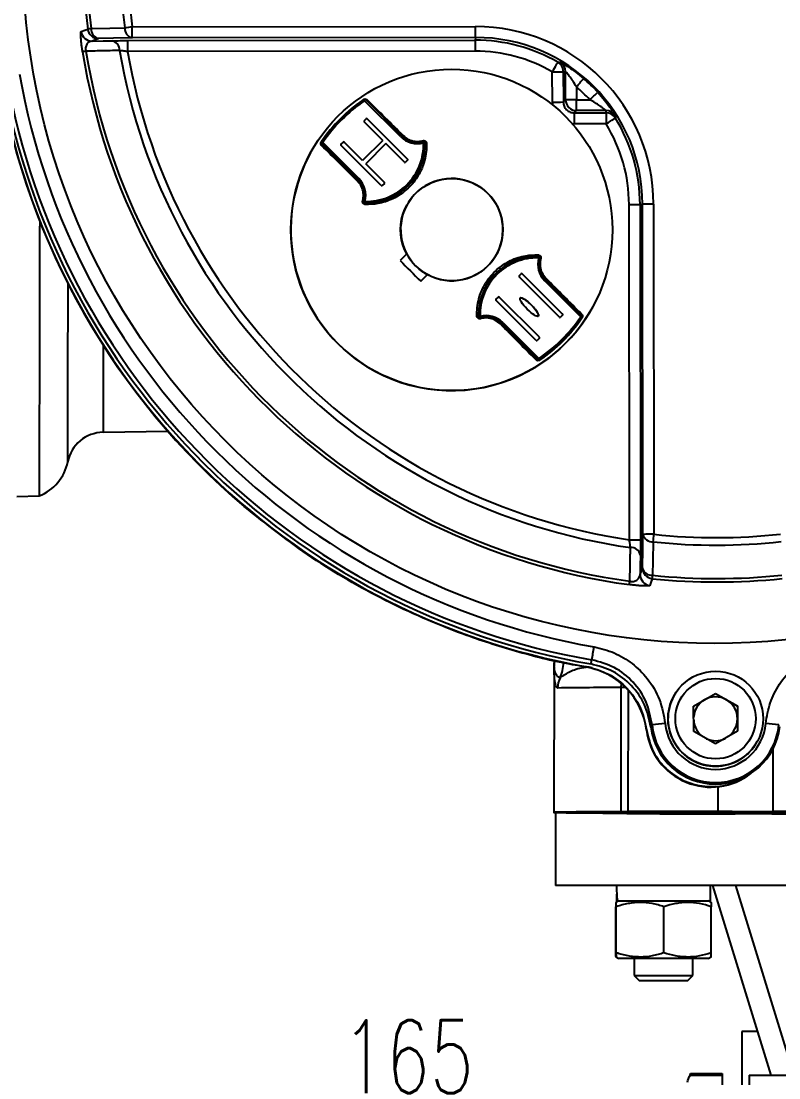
# Model space of a CAD drawing. Header units: millimetres. Extents: x 2384 to 4064, y 886 to 2074.
# Drawn here: x 2813.5 to 2917.2, y 1654 to 1798.7 of the extents above; entities that cross this region are included whole.
import ezdxf

# ---------------------------------------------------------------- set-up
doc = ezdxf.new("R2010")
doc.units = ezdxf.units.MM
doc.layers.add('标注', color=3, linetype='Continuous', lineweight=13)
doc.styles.add('SLDTEXTSTYLE1', font='txt.shx', dxfattribs={"width": 0.7, "bigfont": 'gbcbig.shx'})
doc.dimstyles.new('SLDDIMSTYLE12$0', dxfattribs={"dimtxt": 12, "dimasz": 10, "dimexe": 0, "dimexo": 0.0625, "dimgap": 0.875, "dimtad": 1, "dimdec": 1, "dimlfac": 1.8, "dimrnd": 1e-09, "dimzin": 12, "dimdsep": 46, "dimtxsty": 'SLDTEXTSTYLE1', "dimcen": 0.09, "dimdle": 8.16, "dimclrd": 3, "dimclre": 3, "dimadec": 0, "dimazin": 3, "dimtfac": 1, "dimtdec": 1, "dimtofl": 0, "dimtmove": 0, "dimatfit": 3, "dimfxl": 0, "dimfrac": 2, "dimtolj": 1, "dimlwd": 5, "dimlwe": 5, "dimarcsym": 0})

# ---------------------------------------------------------------- blocks, each defined once
blk = doc.blocks.new('*D53')
at = {"layer": 'Defpoints', "color": 0, "transparency": 16777216}
for p in [(2707.74, 1785.17), (2948.88, 1689.67), (2948.88, 1637.54)]:
    blk.add_point(p, dxfattribs=at)
at = {"layer": '标注', "color": 3, "lineweight": 5, "transparency": 16777216}
blk.add_line((2707.74, 1785.1), (2707.74, 1637.54), dxfattribs=at)
at = {"layer": '标注', "color": 3, "linetype": 'Continuous', "lineweight": 5, "transparency": 16777216}
for p, q in [((2948.88, 1689.61), (2948.88, 1637.54)), ((2717.74, 1637.54), (2938.88, 1637.54))]:
    blk.add_line(p, q, dxfattribs=at)
at = {"layer": '标注', "color": 3, "transparency": 16777216}
for points in [[(2717.74, 1639.21), (2717.74, 1635.88), (2707.74, 1637.54)], [(2938.88, 1639.21), (2938.88, 1635.88), (2948.88, 1637.54)]]:
    blk.add_solid(points, dxfattribs=at)
at = {"layer": '标注', "color": 0, "transparency": 16777216, "insert": (2828.31, 1643.42), "char_height": 10, "attachment_point": 5, "style": 'SLDTEXTSTYLE1'}
blk.add_mtext('\\A1;245', dxfattribs=at)
blk = doc.blocks.new('*D60')
at = {"layer": 'Defpoints', "color": 0, "transparency": 16777216}
for p in [(2948.88, 1689.67), (2783.96, 1678.81), (2783.96, 1651.03)]:
    blk.add_point(p, dxfattribs=at)
at = {"layer": '标注', "color": 3, "lineweight": 5, "transparency": 16777216}
blk.add_line((2948.88, 1689.61), (2948.88, 1651.03), dxfattribs=at)
at = {"layer": '标注', "color": 3, "linetype": 'Continuous', "lineweight": 5, "transparency": 16777216}
for p, q in [((2783.96, 1678.75), (2783.96, 1651.03)), ((2938.88, 1651.03), (2793.96, 1651.03))]:
    blk.add_line(p, q, dxfattribs=at)
at = {"layer": '标注', "color": 3, "transparency": 16777216}
for points in [[(2793.96, 1652.7), (2793.96, 1649.36), (2783.96, 1651.03)], [(2938.88, 1652.7), (2938.88, 1649.36), (2948.88, 1651.03)]]:
    blk.add_solid(points, dxfattribs=at)
at = {"layer": '标注', "color": 0, "transparency": 16777216, "insert": (2866.42, 1656.91), "char_height": 10, "attachment_point": 5, "style": 'SLDTEXTSTYLE1'}
blk.add_mtext('\\A1;165', dxfattribs=at)

msp = doc.modelspace()

# ---------------------------------------------------------------- linework, layer by layer
at = {"color": 7, "linetype": 'Continuous', "lineweight": 25}
for p, q in [((2828.688, 1797.899), (2875.662, 1797.959)), ((2828.051, 1796.022), (2875.631, 1796.082)), ((2875.661, 1796.454), (2828.687, 1796.394)), ((2875.661, 1796.454), (2875.631, 1796.082)), ((2875.63, 1794.578), (2828.051, 1794.517)), ((2886.19, 1787.613), (2886.185, 1791.752)), ((2887.687, 1791.759), (2887.692, 1787.62)), ((2887.989, 1787.929), (2887.984, 1791.782)), ((2889.488, 1789.693), (2889.49, 1787.935)), ((2860.359, 1787.941), (2860.357, 1787.944)), ((2865.436, 1782.865), (2860.504, 1787.798)), ((2860.645, 1787.939), (2865.577, 1783.006)), ((2887.692, 1787.62), (2887.989, 1787.929)), ((2889.49, 1787.935), (2891.304, 1787.937)), ((2860.724, 1785.315), (2860.441, 1785.032)), ((2860.724, 1785.314), (2860.441, 1785.031)), ((2860.724, 1785.314), (2860.724, 1785.315)), ((2866.381, 1779.8), (2860.865, 1785.315)), ((2860.865, 1785.314), (2860.865, 1785.315)), ((2866.38, 1779.799), (2860.865, 1785.314)), ((2889.49, 1786.432), (2889.193, 1786.123)), ((2889.193, 1786.123), (2893.532, 1786.128)), ((2893.535, 1786.437), (2889.49, 1786.432)), ((2860.441, 1785.031), (2860.441, 1785.032)), ((2862.987, 1782.345), (2860.441, 1784.891)), ((2893.531, 1784.625), (2889.192, 1784.619)), ((2854.6, 1782.166), (2854.579, 1782.127)), ((2854.61, 1782.182), (2854.6, 1782.166)), ((2854.635, 1781.928), (2854.614, 1781.892)), ((2859.567, 1776.996), (2854.635, 1781.928)), ((2854.776, 1782.07), (2859.709, 1777.138)), ((2857.542, 1782.133), (2857.259, 1781.85)), ((2857.542, 1782.132), (2857.259, 1781.849)), ((2857.259, 1781.849), (2857.259, 1781.85)), ((2862.775, 1776.193), (2857.259, 1781.709)), ((2857.542, 1782.132), (2857.542, 1782.133)), ((2860.229, 1779.587), (2857.683, 1782.133)), ((2857.683, 1782.132), (2857.683, 1782.133)), ((2860.229, 1779.587), (2857.683, 1782.132)), ((2862.987, 1782.345), (2860.229, 1779.587)), ((2862.986, 1782.344), (2860.229, 1779.587)), ((2863.411, 1781.921), (2860.653, 1779.163)), ((2862.986, 1782.344), (2862.987, 1782.345)), ((2865.957, 1779.375), (2863.411, 1781.921)), ((2853.1, 1780.658), (2853.099, 1780.656)), ((2860.229, 1779.587), (2860.229, 1779.587)), ((2866.381, 1779.658), (2866.098, 1779.375)), ((2866.38, 1779.799), (2866.381, 1779.8)), ((2863.199, 1776.618), (2860.653, 1779.163)), ((2860.653, 1779.162), (2860.653, 1779.163)), ((2863.198, 1776.617), (2860.653, 1779.162)), ((2859.56, 1776.983), (2859.567, 1776.996)), ((2863.198, 1776.617), (2863.199, 1776.618)), ((2867.777, 1777.973), (2867.779, 1777.977)), ((2863.199, 1776.476), (2862.916, 1776.193)), ((2860.331, 1774.062), (2860.336, 1774.071)), ((2860.523, 1773.818), (2860.518, 1773.809)), ((2866.283, 1773.503), (2866.281, 1773.5)), ((2896.742, 1727.678), (2896.683, 1773.579)), ((2898.185, 1773.585), (2898.531, 1773.643)), ((2898.185, 1773.585), (2898.244, 1727.685)), ((2898.589, 1728.427), (2898.531, 1773.643)), ((2900.034, 1773.649), (2900.091, 1728.434)), ((2866.267, 1766.812), (2865.35, 1765.896)), ((2866.266, 1766.813), (2866.268, 1766.816)), ((2878.566, 1766.784), (2878.567, 1766.787)), ((2881.937, 1764.102), (2881.654, 1763.819)), ((2881.937, 1764.101), (2881.654, 1763.818)), ((2881.654, 1763.818), (2881.654, 1763.819)), ((2887.17, 1758.162), (2881.654, 1763.678)), ((2881.937, 1764.101), (2881.937, 1764.102)), ((2882.078, 1764.101), (2882.079, 1764.102)), ((2887.594, 1758.585), (2882.078, 1764.101)), ((2887.594, 1758.586), (2882.079, 1764.102)), ((2877.074, 1762.317), (2877.072, 1762.314)), ((2890.077, 1758.225), (2885.144, 1763.157)), ((2885.286, 1763.298), (2890.218, 1758.366)), ((2878.755, 1760.92), (2878.472, 1760.637)), ((2878.755, 1760.919), (2878.472, 1760.636)), ((2878.755, 1760.919), (2878.755, 1760.92)), ((2878.896, 1760.919), (2878.897, 1760.92)), ((2884.412, 1755.404), (2878.896, 1760.919)), ((2884.412, 1755.404), (2878.897, 1760.92)), ((2878.472, 1760.636), (2878.472, 1760.637)), ((2883.988, 1754.98), (2878.472, 1760.496)), ((2891.707, 1759.551), (2891.707, 1759.553)), ((2876.092, 1758.235), (2876.097, 1758.244)), ((2876.351, 1758.057), (2876.345, 1758.047)), ((2887.594, 1758.445), (2887.311, 1758.162)), ((2887.594, 1758.585), (2887.594, 1758.586)), ((2890.221, 1758.074), (2890.242, 1758.112)), ((2890.231, 1758.09), (2890.252, 1758.128)), ((2890.242, 1758.112), (2890.252, 1758.128)), ((2879.268, 1757.275), (2879.275, 1757.288)), ((2884.208, 1752.355), (2879.275, 1757.288)), ((2879.417, 1757.43), (2884.35, 1752.497)), ((2884.412, 1755.263), (2884.129, 1754.98)), ((2884.412, 1755.404), (2884.412, 1755.404)), ((2884.188, 1752.318), (2884.208, 1752.355)), ((2884.461, 1752.331), (2884.44, 1752.292)), ((2824.706, 1742.395), (2833.575, 1742.533)), ((2812.888, 1733.6), (2815.961, 1733.702)), ((2815.961, 1733.702), (2815.961, 1733.702)), ((2886.417, 1710.303), (2886.38, 1690.366)), ((2886.419, 1711.169), (2886.417, 1710.366)), ((2890.887, 1710.227), (2890.887, 1710.305)), ((2895.592, 1690.451), (2895.624, 1707.451)), ((2895.624, 1707.451), (2895.663, 1707.966)), ((2896.558, 1707.095), (2896.526, 1690.481)), ((2902.821, 1706.307), (2902.809, 1706.285)), ((2905.521, 1704.915), (2908.515, 1706.656)), ((2905.521, 1704.906), (2907.011, 1705.773)), ((2907.011, 1705.773), (2908.509, 1706.644)), ((2908.509, 1706.644), (2908.515, 1706.656)), ((2908.509, 1706.644), (2910.011, 1705.782)), ((2908.515, 1706.656), (2911.521, 1704.934)), ((2910.011, 1705.782), (2911.514, 1704.921)), ((2905.532, 1701.451), (2905.521, 1704.915)), ((2911.514, 1704.921), (2911.521, 1704.934)), ((2911.514, 1704.921), (2911.519, 1703.189)), ((2911.521, 1704.934), (2911.532, 1701.469)), ((2911.519, 1703.189), (2911.525, 1701.465)), ((2899.071, 1701.696), (2899.071, 1701.617)), ((2908.537, 1699.728), (2905.532, 1701.451)), ((2911.532, 1701.469), (2908.537, 1699.728)), ((2914.216, 1700.049), (2914.228, 1700.071)), ((2916.403, 1690.478), (2916.42, 1699.105)), ((2908.867, 1690.488), (2908.873, 1693.872)), ((2886.605, 1690.364), (2886.605, 1680.364)), ((3011.605, 1690.364), (2886.605, 1690.364)), ((2894.36, 1690.328), (2894.36, 1690.374)), ((2896.38, 1690.239), (2896.38, 1690.214)), ((2896.658, 1690.221), (2896.658, 1690.235)), ((2901.381, 1690.425), (2901.381, 1690.251)), ((2905.029, 1690.43), (2905.029, 1690.232)), ((2905.029, 1690.232), (2912.733, 1690.232)), ((2912.863, 1690.401), (2905.137, 1690.43)), ((2912.733, 1690.232), (2912.733, 1690.402)), ((3011.605, 1680.364), (2886.605, 1680.364)), ((2907.841, 1678.245), (2907.841, 1680.345)), ((2908.105, 1680.364), (2916.105, 1654.364)), ((2911.243, 1680.364), (2919.243, 1654.364)), ((2895.276, 1678.245), (2894.893, 1678.024)), ((2894.961, 1678.245), (2895.076, 1678.245)), ((2895.076, 1678.245), (2907.841, 1678.245)), ((2907.909, 1678.024), (2907.526, 1678.245)), ((2894.872, 1671.142), (2894.872, 1677.448)), ((2894.931, 1671.142), (2894.931, 1677.448)), ((2901.46, 1671.142), (2901.46, 1677.448)), ((2907.93, 1671.142), (2907.93, 1677.448)), ((2894.893, 1670.566), (2895.276, 1670.345)), ((2907.526, 1670.345), (2895.276, 1670.345)), ((2897.401, 1670.345), (2897.401, 1668.021)), ((2905.401, 1668.021), (2905.401, 1670.345)), ((2907.526, 1670.345), (2907.909, 1670.566)), ((2897.401, 1668.021), (2898.078, 1667.345)), ((2897.401, 1668.021), (2905.401, 1668.021)), ((2898.078, 1667.345), (2904.725, 1667.345)), ((2904.725, 1667.345), (2905.401, 1668.021)), ((2914.258, 1660.364), (2912.105, 1660.364)), ((2912.105, 1660.364), (2912.105, 1470.364)), ((2905.071, 1654.633), (2904.893, 1654.146)), ((2905.026, 1654.403), (2905.071, 1654.633)), ((2905.071, 1654.633), (2909.405, 1654.633)), ((2905.071, 1654.377), (2909.405, 1654.377)), ((2909.405, 1654.633), (2909.405, 1654.377)), ((2909.405, 1654.377), (2909.405, 1652.434)), ((2913.105, 1654.364), (2913.105, 1647.364)), ((2913.105, 1654.364), (2985.105, 1654.364))]:
    msp.add_line(p, q, dxfattribs=at)
at = {"color": 7, "linetype": 'Continuous', "lineweight": 25, "flags": 128}
for points in [[(2821.711, 1797.251), (2822.213, 1797.452), (2822.607, 1797.609)], [(2823.071, 1797.671), (2825.642, 1797.721), (2827.664, 1797.76)], [(2824.095, 1796.299), (2823.593, 1796.101), (2823.199, 1795.945)], [(2823.199, 1795.945), (2824.743, 1795.977), (2825.957, 1796.002)], [(2828.687, 1796.394), (2826.115, 1796.341), (2824.095, 1796.299)], [(2886.185, 1791.752), (2886.33, 1792.003), (2886.47, 1792.244), (2886.599, 1792.467), (2886.712, 1792.664), (2886.806, 1792.826), (2886.877, 1792.948), (2886.921, 1793.025), (2886.939, 1793.055)], [(2860.441, 1785.031), (2860.428, 1785.016), (2860.424, 1785.008)], [(2857.259, 1781.849), (2857.246, 1781.834), (2857.242, 1781.827)], [(2859.56, 1776.983), (2859.572, 1776.966), (2859.579, 1776.946), (2859.581, 1776.923), (2859.579, 1776.898), (2859.572, 1776.87), (2859.56, 1776.842), (2859.543, 1776.814), (2859.523, 1776.786)], [(2860.609, 1773.581), (2860.61, 1773.623), (2860.608, 1773.665), (2860.601, 1773.704), (2860.59, 1773.739), (2860.575, 1773.768), (2860.558, 1773.79), (2860.539, 1773.804), (2860.518, 1773.809)], [(2816.031, 1771.31), (2816.029, 1769.984), (2816.021, 1765.695), (2816.013, 1761.605), (2816.006, 1757.732), (2815.999, 1754.096), (2815.993, 1750.714), (2815.987, 1747.601), (2815.982, 1744.773), (2815.977, 1742.243), (2815.973, 1740.024), (2815.969, 1738.125), (2815.966, 1736.556), (2815.964, 1735.324), (2815.962, 1734.435), (2815.961, 1733.894), (2815.961, 1733.702)], [(2866.268, 1766.816), (2866.153, 1766.701), (2866.038, 1766.586), (2865.923, 1766.471), (2865.809, 1766.357), (2865.694, 1766.242), (2865.581, 1766.128), (2865.467, 1766.015), (2865.354, 1765.901)], [(2865.354, 1765.901), (2865.707, 1765.548), (2866.06, 1765.195), (2866.414, 1764.841), (2866.768, 1764.487), (2867.122, 1764.133), (2867.476, 1763.779), (2867.829, 1763.426), (2868.182, 1763.073)], [(2868.182, 1763.073), (2868.295, 1763.186), (2868.409, 1763.3), (2868.523, 1763.414), (2868.637, 1763.528), (2868.751, 1763.643), (2868.866, 1763.757), (2868.981, 1763.872), (2869.096, 1763.987)], [(2881.654, 1763.818), (2881.641, 1763.803), (2881.637, 1763.795)], [(2819.875, 1738.348), (2819.875, 1738.427), (2819.876, 1738.844), (2819.878, 1739.616), (2819.88, 1740.739), (2819.883, 1742.207), (2819.886, 1744.014), (2819.89, 1746.149), (2819.894, 1748.602), (2819.9, 1751.359), (2819.905, 1754.406), (2819.912, 1757.729), (2819.918, 1761.308), (2819.921, 1762.698)], [(2878.472, 1760.636), (2878.459, 1760.621), (2878.455, 1760.613)], [(2876.092, 1758.235), (2876.087, 1758.256), (2876.073, 1758.275), (2876.051, 1758.292), (2876.022, 1758.306), (2875.987, 1758.317), (2875.948, 1758.324), (2875.906, 1758.327), (2875.864, 1758.325)], [(2879.072, 1757.238), (2879.099, 1757.258), (2879.128, 1757.274), (2879.156, 1757.286), (2879.183, 1757.293), (2879.209, 1757.296), (2879.232, 1757.294), (2879.252, 1757.286), (2879.268, 1757.275)], [(2824.728, 1754.316), (2824.725, 1752.763), (2824.721, 1750.275), (2824.717, 1748.109), (2824.713, 1746.277), (2824.71, 1744.79), (2824.708, 1743.655), (2824.707, 1742.879), (2824.706, 1742.467), (2824.706, 1742.395)], [(2898.512, 1723.84), (2898.555, 1726.409), (2898.589, 1728.427)], [(2899.981, 1727.406), (2899.941, 1724.837), (2899.909, 1722.818)], [(2898.231, 1725.597), (2898.206, 1724.097), (2898.186, 1722.918)], [(2898.186, 1722.918), (2898.369, 1723.434), (2898.512, 1723.84)], [(2899.86, 1722.352), (2899.676, 1721.835), (2899.531, 1721.43)], [(2896.215, 1707.454), (2896.093, 1707.453), (2895.624, 1707.451)], [(2895.592, 1690.451), (2893.2, 1690.443), (2891.15, 1690.432), (2889.454, 1690.421), (2888.121, 1690.409), (2887.161, 1690.396), (2886.58, 1690.381), (2886.38, 1690.366), (2886.563, 1690.351), (2887.128, 1690.334), (2888.071, 1690.317), (2889.387, 1690.3), (2891.068, 1690.282), (2893.103, 1690.265), (2895.48, 1690.247)], [(2894.385, 1690.374), (2892.762, 1690.376), (2891.301, 1690.376), (2890.076, 1690.374), (2889.152, 1690.372), (2888.577, 1690.368), (2888.38, 1690.363), (2888.571, 1690.357), (2889.141, 1690.351), (2890.06, 1690.344), (2891.28, 1690.338), (2892.739, 1690.333), (2894.36, 1690.328)], [(2895.48, 1690.247), (2895.947, 1690.243), (2896.327, 1690.24), (2896.618, 1690.236), (2896.816, 1690.233), (2896.92, 1690.229), (2896.928, 1690.226), (2896.84, 1690.223), (2896.658, 1690.221)], [(2896.796, 1690.473), (2896.975, 1690.47), (2897.059, 1690.466), (2897.047, 1690.463), (2896.94, 1690.46), (2896.739, 1690.458), (2896.445, 1690.455), (2896.061, 1690.453), (2895.592, 1690.451)], [(2896.658, 1690.221), (2896.386, 1690.215), (2896.528, 1690.208), (2897.078, 1690.201), (2898.014, 1690.194), (2899.297, 1690.186), (2900.874, 1690.179), (2902.679, 1690.173), (2904.638, 1690.167), (2906.669, 1690.163), (2908.687, 1690.16)], [(2908.867, 1690.488), (2906.849, 1690.493), (2904.817, 1690.496), (2902.857, 1690.498), (2901.049, 1690.499), (2899.467, 1690.497), (2898.179, 1690.495), (2897.236, 1690.491), (2896.679, 1690.486), (2896.53, 1690.48), (2896.796, 1690.473)], [(2911.38, 1690.186), (2911.197, 1690.19), (2910.657, 1690.195), (2909.799, 1690.2), (2908.688, 1690.205), (2907.406, 1690.209), (2906.048, 1690.211), (2904.714, 1690.213), (2903.504, 1690.213), (2902.507, 1690.212), (2901.798, 1690.21), (2901.428, 1690.207), (2901.426, 1690.202), (2901.791, 1690.197), (2902.496, 1690.192), (2903.49, 1690.188), (2904.698, 1690.183), (2906.031, 1690.18), (2907.389, 1690.178), (2908.673, 1690.177), (2909.787, 1690.177), (2910.648, 1690.179), (2911.193, 1690.182), (2911.38, 1690.186)], [(2911.526, 1690.453), (2911.343, 1690.457), (2910.803, 1690.462), (2909.945, 1690.467), (2908.834, 1690.472), (2907.552, 1690.475), (2906.194, 1690.478), (2904.86, 1690.48), (2903.65, 1690.48), (2902.653, 1690.479), (2901.944, 1690.477), (2901.574, 1690.473), (2901.572, 1690.469), (2901.937, 1690.464), (2902.642, 1690.459), (2903.636, 1690.455), (2904.844, 1690.45), (2906.176, 1690.447), (2907.535, 1690.445), (2908.819, 1690.444), (2909.933, 1690.444), (2910.794, 1690.446), (2911.339, 1690.449), (2911.526, 1690.453)], [(2922.076, 1690.413), (2920.785, 1690.412), (2919.53, 1690.411), (2918.313, 1690.41), (2917.137, 1690.409), (2916.003, 1690.407), (2914.911, 1690.405), (2913.864, 1690.403), (2912.863, 1690.401)], [(2916.22, 1690.142), (2920.488, 1690.127), (2924.931, 1690.112), (2926.382, 1690.107)], [(2981.539, 1690.355), (2977.271, 1690.37), (2972.828, 1690.385), (2968.239, 1690.399), (2963.531, 1690.412), (2958.734, 1690.424), (2953.876, 1690.435), (2948.987, 1690.445), (2944.098, 1690.454), (2939.238, 1690.461), (2934.437, 1690.467), (2929.724, 1690.472), (2925.129, 1690.475), (2920.68, 1690.477), (2916.403, 1690.478)]]:
    msp.add_lwpolyline(points, dxfattribs=at)
at = {"color": 7, "linetype": 'Continuous', "lineweight": 25}
for centre, radius in [((2908.378, 1808.166), 94.663), ((2872.403, 1770.105), 22), ((2872.425, 1770.145), 7), ((2908.525, 1703.189), 6.5), ((2908.526, 1703.192), 5.5)]:
    msp.add_circle(centre, radius, dxfattribs=at)
for centre, radius, start, end in [((2908.638, 1808.642), 86.736, 352.83814, 187.30792), ((2908.64, 1808.645), 86.27, 352.83813, 187.30793), ((2908.647, 1808.659), 81.714, 352.48125, 187.66482), ((2908.648, 1808.66), 80.681, 352.48124, 187.66483), ((2823.199, 1797.446), 1.5, 187.44209, 269.97419), ((2827.051, 1766.349), 31.574, 97.24268, 98.09111), ((2824.095, 1797.8), 1.501, 187.31768, 269.97405), ((2824.379, 1797.58), 1.312, 176.01276, 257.48158), ((2828.97, 1797.673), 1.309, 176.18654, 257.51891), ((2881.72, 1403.405), 398.042, 97.65651, 97.80527), ((2599.543, 1797.24), 229.146, 359.78854, 0.16471), ((2646.517, 1797.3), 229.146, 359.78854, 0.16471), ((2875.693, 1773.618), 24.341, 0.07349, 90.07308), ((2825.682, 1794.737), 1.295, 357.15964, 77.71747), ((3057.195, 1795.176), 229.146, 179.78854, 180.16471), ((3104.775, 1795.237), 229.146, 179.78854, 180.16471), ((2875.659, 1773.557), 22.526, 59.952, 90.07302), ((2875.69, 1773.613), 22.841, 0.07349, 90.07308), ((2827.524, 1762.581), 32.402, 99.16332, 99.99024), ((2908.603, 1808.577), 87.837, 189.2274, 262.22982), ((2908.604, 1808.58), 87.371, 189.2274, 262.22982), ((2908.612, 1808.593), 82.815, 189.67715, 261.85282), ((2908.612, 1808.595), 81.782, 189.91182, 261.65393), ((2875.657, 1773.552), 21.026, 59.952, 90.07302), ((2886.186, 1791.757), 1.5, 0.06713, 59.90679), ((2886.483, 1791.78), 1.5, 0.06631, 59.24117), ((2908.099, 1807.703), 98.999, 189.66157, 229.67541), ((2908.376, 1808.162), 98.358, 189.97103, 260.17554), ((2908.379, 1808.167), 96.56, 189.97103, 260.17554), ((2886.376, 1921.734), 129.982, 269.91566, 270.57756), ((2908.1, 1807.797), 99, 189.79776, 259.98721), ((2908.358, 1808.129), 98.897, 189.98805, 260.15852), ((2485.331, 2136.754), 532.723, 319.34642, 319.50828), ((2875.676, 1773.586), 21.218, 42.55972, 49.38586), ((2875.678, 1773.591), 22.718, 42.55972, 49.38586), ((2659.876, 2040.512), 342.568, 312.49839, 312.75007), ((2872.405, 1770.108), 21.524, 124.03884, 145.96096), ((2872.426, 1770.147), 21.5, 124.03884, 145.96096), ((2872.426, 1770.148), 21.3, 124.03884, 145.96096), ((2860.503, 1787.797), 0.2, 45.00002, 124.03871), ((2847.544, 1779.104), 15.606, 33.85537, 34.58847), ((2895.169, 1753.204), 48.973, 134.82535, 135.05853), ((2860.737, 1788.062), 0.205, 267.13168, 306.91627), ((1357.11, 268.014), 2138.062, 45.120496, 45.305718), ((2886.382, 1917.595), 129.982, 269.91566, 270.57756), ((2889.299, 1657.953), 129.982, 89.91566, 90.57756), ((2889.49, 1787.933), 1.501, 180.16171, 269.98486), ((2651.268, 1787.274), 238.223, 359.79747, 0.15912), ((2860.795, 1785.244), 0.1, 44.99998, 134.99971), ((2860.794, 1785.243), 0.1, 44.99998, 134.99971), ((3127.414, 1785.281), 238.223, 179.79747, 180.15912), ((3131.753, 1785.286), 238.223, 179.79747, 180.15912), ((2776.249, 1974.645), 223.3, 301.68311, 302.06911), ((2893.534, 1784.628), 1.5, 31.82221, 90.08233), ((2893.537, 1784.936), 1.5, 32.48841, 90.08317), ((2875.659, 1773.557), 22.526, 0.07337, 31.77721), ((2860.512, 1784.961), 0.1, 135.00002, 225.00029), ((2875.657, 1773.552), 21.026, 0.07337, 31.77721), ((2900.101, 1748.271), 48.973, 134.82535, 135.05853), ((2867.699, 1785.128), 3.2, 225.00007, 285.53072), ((2867.699, 1785.127), 3, 225.00007, 285.53072), ((2865.623, 1783.18), 0.208, 266.71471, 313.23954), ((2855.308, 1783.257), 1.326, 236.12682, 237.13736), ((2854.776, 1782.07), 0.2, 151.33664, 225.00025), ((2846.9, 1770.5), 13.996, 55.75631, 56.57477), ((1338.589, 249.601), 2155.516, 45.120496, 45.305718), ((2854.477, 1781.771), 0.182, 320.49441, 41.26107), ((1350.868, 261.772), 2138.062, 45.120496, 45.305718), ((2890.259, 1746.517), 50.231, 134.943, 135.17192), ((2857.33, 1781.78), 0.1, 135.00002, 225.00029), ((2857.613, 1782.062), 0.1, 44.99998, 134.99971), ((2857.612, 1782.061), 0.1, 44.99998, 134.99971), ((2860.759, 1781.814), 8, 268.30908, 1.69072), ((2860.759, 1781.815), 7.8, 268.30908, 1.69072), ((2866.829, 1781.872), 1.706, 12.30823, 15.2426), ((2868.556, 1782.044), 0.2, 1.69091, 105.53076), ((2849.441, 1776.785), 19.825, 15.3864, 15.96293), ((2869.08, 1765.993), 16.061, 91.15683, 91.86904), ((2868.556, 1782.044), 0.2, 1.69076, 45.0001), ((2868.924, 1782.167), 0.223, 221.23789, 284.04753), ((2872.403, 1770.104), 22, 151.33662, 225.00026), ((2866.31, 1779.728), 0.1, 331.33666, 45.00022), ((2866.31, 1779.729), 0.1, 315.00002, 45.00029), ((2866.027, 1779.446), 0.1, 224.99998, 314.99971), ((2895.192, 1741.584), 50.231, 134.943, 135.17192), ((2857.446, 1774.874), 3, 344.46921, 45.00019), ((2857.446, 1774.875), 3.2, 344.46921, 45.00019), ((2863.128, 1776.546), 0.1, 331.33666, 45.00022), ((2863.128, 1776.547), 0.1, 315.00002, 45.00029), ((2872.425, 1770.145), 7, 241.60169, 208.39851), ((2862.845, 1776.264), 0.1, 224.99998, 314.99971), ((2860.417, 1774.666), 0.611, 252.95968, 261.95729), ((2860.529, 1774.018), 0.2, 164.46935, 268.30936), ((2856.633, 1760.187), 14.37, 74.2697, 75.06781), ((2829.419, 1774.887), 31.123, 358.03202, 358.40139), ((2896.889, 1898.592), 125.013, 269.90539, 270.59394), ((2899.827, 1648.637), 125.013, 89.90539, 90.59394), ((2872.424, 1770.142), 7, 208.40897, 241.60156), ((2884.094, 1758.48), 8, 88.30908, 181.69072), ((2884.485, 1766.649), 0.256, 169.61423, 222.27228), ((2884.094, 1758.48), 7.8, 88.30908, 181.69072), ((2887.407, 1765.42), 3.2, 164.46921, 225.00019), ((2853.94, 1767.224), 30.399, 358.2151, 358.59086), ((2880.548, 1752.501), 14.284, 73.86802, 74.66962), ((2884.324, 1766.276), 0.2, 45.0001, 88.30925), ((2884.324, 1766.276), 0.2, 344.46935, 88.30936), ((2887.407, 1765.419), 3, 164.46921, 225.00019), ((2884.377, 1765.434), 0.791, 73.29316, 80.21487), ((2881.725, 1763.748), 0.1, 135.00002, 225.00029), ((2882.008, 1764.031), 0.1, 44.99998, 134.99971), ((2882.007, 1764.03), 0.1, 44.99998, 134.99971), ((2919.809, 1728.563), 48.973, 134.82535, 135.05853), ((2885.465, 1763.338), 0.208, 136.72384, 183.27091), ((1360.241, 244.795), 2152.267, 44.695355, 44.879755), ((2878.826, 1760.849), 0.1, 44.99998, 134.99971), ((2878.825, 1760.848), 0.1, 44.99998, 134.99971), ((2872.403, 1770.104), 22, 224.99991, 331.33627), ((2878.543, 1760.566), 0.1, 135.00002, 225.00029), ((2876.728, 1741.98), 16.276, 91.51466, 92.21997), ((2876.297, 1758.25), 0.2, 181.69091, 285.53076), ((2877.154, 1755.167), 3.2, 45.00007, 105.53072), ((2856.844, 1752.792), 20.204, 15.10406, 15.67269), ((2876.978, 1758.14), 0.639, 188.33812, 196.96504), ((2877.154, 1755.166), 3, 45.00007, 105.53072), ((2872.427, 1770.148), 21.3, 304.03884, 325.96096), ((2872.405, 1770.108), 21.5, 304.03884, 325.96096), ((2872.405, 1770.108), 21.524, 304.03884, 325.96096), ((2872.427, 1770.147), 21.5, 304.03884, 325.96096), ((2887.241, 1758.233), 0.1, 224.99998, 314.99971), ((2887.523, 1758.516), 0.1, 315.00002, 45.00029), ((2887.523, 1758.515), 0.1, 331.33666, 45.00022), ((2924.742, 1723.631), 48.973, 134.82535, 135.05853), ((2882.265, 1746.57), 14.031, 55.34818, 56.16516), ((2890.357, 1758.441), 0.204, 142.91842, 182.97682), ((2890.077, 1758.224), 0.2, 331.33664, 45.00025), ((2890.609, 1758.609), 0.661, 234.10314, 236.21317), ((1353.999, 238.552), 2152.267, 44.695355, 44.879755), ((1341.745, 226.192), 2169.837, 44.695355, 44.879755), ((2914.9, 1721.876), 50.231, 134.943, 135.17192), ((2884.059, 1755.051), 0.1, 224.99998, 314.99971), ((2884.341, 1755.334), 0.1, 315.00002, 45.00029), ((2884.341, 1755.333), 0.1, 331.33666, 45.00022), ((2884.068, 1752.182), 0.182, 48.77076, 129.54207), ((2919.833, 1716.944), 50.231, 134.943, 135.17192), ((2884.349, 1752.497), 0.2, 225.00002, 304.03871), ((2871.288, 1743.614), 15.796, 33.49364, 34.2203), ((2885.076, 1752.696), 0.754, 212.39658, 214.25577), ((2824.784, 1737.396), 5, 90.89234, 169.02358), ((2813.751, 1739.536), 6.238, 290.74804, 349.02358), ((2896.948, 1852.691), 125.013, 269.90539, 270.59394), ((2899.885, 1603.421), 125.013, 89.90539, 90.59394), ((2899.873, 1728.718), 1.316, 192.75198, 274.70891), ((2068.283, 1817.094), 836.52, 353.845189, 353.916003), ((2908.648, 1808.659), 81.714, 263.91174, 276.23432), ((2908.649, 1808.661), 80.682, 263.91174, 276.23432), ((2896.96, 1725.315), 1.302, 12.53255, 93.70594), ((2899.798, 1724.132), 1.318, 192.78342, 274.84583), ((2900.012, 1723.845), 1.5, 180.17186, 264.18048), ((2825.147, 1731.751), 72.304, 351.88658, 352.25807), ((2899.686, 1722.922), 1.5, 180.17168, 264.0429), ((2833.879, 1729.499), 66.368, 353.81743, 354.2221), ((2908.639, 1808.643), 86.736, 264.19127, 275.9548), ((2908.64, 1808.646), 86.271, 264.19127, 275.9548), ((2455.937, 1788.094), 442.382, 349.99623, 350.22979), ((2881.436, 1711.243), 6.31, 337.21969, 356.46346), ((2889.148, 1700.379), 10, 7.11201, 79.98721), ((2889.919, 1707.384), 3.018, 152.03076, 179.90347), ((2895.919, 1050.665), 656.787, 90.025773, 90.786775), ((2908.513, 1703.167), 6.5, 151.33681, 270.18006), ((2908.519, 1703.179), 3, 120.17983, 176.28902), ((2908.52, 1703.179), 3, 60.17996, 120.17977), ((2908.52, 1703.179), 3, 0.18027, 60.1801), ((2908.52, 1703.179), 3, 184.0714, 234.57725), ((2908.52, 1703.179), 3, 304.20958, 0.18019), ((2907.903, 1702.719), 8.9, 187.11215, 307.90788), ((2908.492, 1703.129), 8.89, 186.98978, 353.15629), ((2916.287, 1544.156), 159.032, 95.28755, 95.93724), ((2908.51, 1703.161), 8.712, 185.44582, 354.70024), ((2908.513, 1703.167), 6.912, 185.44581, 354.70025), ((2902.747, 1561.412), 141.683, 84.15152, 84.87832), ((2908.52, 1703.179), 3, 245.78281, 296.15006), ((2908.513, 1703.167), 6.5, 270.17977, 331.33646), ((2903.933, 2238.497), 548.252, 268.99949, 269.73326), ((2902.004, 1124.651), 565.775, 90.05342, 90.77156), ((2908.692, 2785.929), 1095.703, 269.617711, 269.808482), ((2904.666, 583.3), 1107.13, 89.975638, 90.165082), ((2905.495, -1231.079), 2921.241, 89.789638, 89.937378), ((2916.693, 4616.577), 2926.099, 269.846751, 269.994326), ((2942.35, 6654.961), 4964.817, 269.658201, 269.764012)]:
    msp.add_arc(centre, radius, start, end, dxfattribs=at)
for centre, major_axis, ratio, start_param, end_param in [((2887.652, 1773.567), (21.567, 5.576), 0.8075751, 1.3498967, 1.3633758), ((2889.192, 1787.621), (2.124, 2.124), 0.9987882, 2.3582273, 2.4867184), ((2875.609, 1785.321), (2.699, 22.426), 0.7902591, 4.8430733, 4.8567802), ((2889.192, 1787.621), (2.124, 2.124), 0.9987882, 3.8391022, 3.9278057), ((2883.033, 1759.54), (1.237, -1.237), 0.2285702, 6.2831845, 9.4887697), ((2901.401, 1680.345), (0, -11.154), 0.5773503, 4.712389, 4.9017857), ((2901.401, 1678.245), (0, -11.154), 0.5773503, 4.6136127, 4.712389)]:
    msp.add_ellipse(centre, major_axis=major_axis, ratio=ratio, start_param=start_param, end_param=end_param, dxfattribs=at)
msp.add_ellipse((2883.033, 1759.541), major_axis=(1.237, -1.237), ratio=0.2285702, dxfattribs=at)
for points, knots in [([(2821.902, 1794.492), (2821.87, 1794.7), (2821.804, 1795.13), (2821.734, 1795.71), (2821.684, 1796.214), (2821.652, 1796.72), (2821.652, 1797.148), (2821.691, 1797.216), (2821.711, 1797.251)], [0, 0, 0, 0, 0.1205701, 0.248545, 0.3726337, 0.5008274, 0.7400783, 1, 1, 1, 1]), ([(2823.199, 1795.945), (2822.961, 1795.897), (2822.67, 1795.839), (2822.419, 1795.437), (2822.339, 1795.201), (2822.314, 1794.952), (2822.329, 1794.733), (2822.352, 1794.624), (2822.364, 1794.57)], [0, 0, 0, 0, 0.5643515, 0.6914278, 0.805879, 0.905621, 0.952395, 1, 1, 1, 1]), ([(2825.957, 1796.002), (2826.308, 1796.008), (2826.935, 1796.018), (2827.71, 1796.021), (2828.051, 1796.022)], [0, 0, 0, 0, 0.55921, 1, 1, 1, 1]), ([(2826.975, 1794.672), (2826.114, 1794.653), (2824.577, 1794.619), (2823.04, 1794.585), (2822.364, 1794.57)], [0, 0, 0, 0, 0.5600002, 1, 1, 1, 1]), ([(2828.051, 1794.517), (2827.832, 1794.551), (2827.435, 1794.612), (2827.117, 1794.654), (2826.975, 1794.672)], [0, 0, 0, 0, 0.5527153, 1, 1, 1, 1]), ([(2886.939, 1793.055), (2886.997, 1793.058), (2887.101, 1793.063), (2887.205, 1793.068), (2887.251, 1793.07)], [0, 0, 0, 0, 0.56, 1, 1, 1, 1]), ([(2887.251, 1793.07), (2887.275, 1793.061), (2887.323, 1793.043), (2887.594, 1792.894), (2887.961, 1792.677), (2888.547, 1792.304), (2889.412, 1791.706), (2890.105, 1791.135), (2890.467, 1790.836)], [0, 0, 0, 0, 0.12205466, 0.24949049, 0.37396694, 0.50097881, 0.73949032, 1, 1, 1, 1]), ([(2889.488, 1789.693), (2889.332, 1789.95), (2889.053, 1790.411), (2888.663, 1790.969), (2888.368, 1791.35), (2888.164, 1791.595), (2888.022, 1791.753), (2887.996, 1791.773), (2887.984, 1791.782)], [0, 0, 0, 0, 0.2770528, 0.4991542, 0.6476515, 0.7772617, 0.8925679, 1, 1, 1, 1]), ([(2892.412, 1788.956), (2892.727, 1788.599), (2893.331, 1787.915), (2893.971, 1787.052), (2894.374, 1786.462), (2894.612, 1786.088), (2894.773, 1785.816), (2894.793, 1785.767), (2894.803, 1785.742)], [0, 0, 0, 0, 0.26143, 0.4994924, 0.6279885, 0.7500278, 0.8766805, 1, 1, 1, 1]), ([(2860.357, 1787.944), (2860.377, 1787.956), (2860.421, 1787.983), (2860.506, 1788.009), (2860.624, 1788.018), (2860.754, 1787.984), (2860.824, 1787.927), (2860.86, 1787.898)], [0, 0, 0, 0, 0.0853698, 0.1907986, 0.3564235, 0.6664713, 1, 1, 1, 1]), ([(2887.692, 1787.62), (2887.714, 1787.423), (2887.76, 1787.03), (2888.107, 1786.535), (2888.603, 1786.189), (2888.996, 1786.145), (2889.193, 1786.123)], [0, 0, 0, 0, 0.250154, 0.5, 0.749846, 1, 1, 1, 1]), ([(2893.535, 1786.437), (2893.524, 1786.449), (2893.502, 1786.476), (2893.329, 1786.621), (2893.062, 1786.828), (2892.426, 1787.288), (2891.792, 1787.656), (2891.304, 1787.937)], [0, 0, 0, 0, 0.1054309, 0.2197764, 0.3500255, 0.5009739, 1, 1, 1, 1]), ([(2894.803, 1785.742), (2894.804, 1785.682), (2894.806, 1785.574), (2894.808, 1785.466), (2894.809, 1785.419)], [0, 0, 0, 0, 0.56, 1, 1, 1, 1]), ([(2865.766, 1783.029), (2866.012, 1782.825), (2866.458, 1782.458), (2867.358, 1782.198), (2868.045, 1782.211), (2868.409, 1782.304), (2868.475, 1782.32)], [0, 0, 0, 0, 0.3569261, 0.6455881, 0.9359573, 1, 1, 1, 1]), ([(2854.618, 1781.656), (2854.575, 1781.71), (2854.51, 1781.794), (2854.496, 1781.949), (2854.516, 1782.051), (2854.541, 1782.112), (2854.562, 1782.146), (2854.569, 1782.156)], [0, 0, 0, 0, 0.4935098, 0.7465115, 0.851032, 0.9564885, 1, 1, 1, 1]), ([(2854.589, 1782.143), (2854.586, 1782.138), (2854.579, 1782.127), (2854.57, 1782.108), (2854.561, 1782.083), (2854.552, 1782.035), (2854.561, 1781.958), (2854.593, 1781.918), (2854.614, 1781.892)], [0, 0, 0, 0, 0.0275852, 0.0617297, 0.104186, 0.1954073, 0.4521438, 1, 1, 1, 1]), ([(2868.979, 1781.951), (2868.98, 1781.773), (2868.99, 1780.816), (2868.694, 1779.215), (2867.723, 1777.201), (2866.308, 1775.539), (2864.397, 1774.286), (2862.414, 1773.636), (2861.172, 1773.598), (2860.609, 1773.581)], [0, 0, 0, 0, 0.0439371, 0.236293, 0.3728219, 0.5357282, 0.69861, 0.8632007, 1, 1, 1, 1]), ([(2868.475, 1782.32), (2868.515, 1782.328), (2868.595, 1782.342), (2868.714, 1782.318), (2868.823, 1782.262), (2868.915, 1782.168), (2868.968, 1782.058), (2868.976, 1781.981), (2868.979, 1781.951)], [0, 0, 0, 0, 0.1540842, 0.3077863, 0.4712038, 0.6571656, 0.8674974, 1, 1, 1, 1]), ([(2860.238, 1774.083), (2860.254, 1774.148), (2860.347, 1774.512), (2860.359, 1775.199), (2860.097, 1776.097), (2859.728, 1776.541), (2859.523, 1776.786)], [0, 0, 0, 0, 0.06404267, 0.35441194, 0.64307395, 1, 1, 1, 1]), ([(2859.56, 1776.983), (2859.781, 1776.717), (2860.182, 1776.234), (2860.462, 1775.264), (2860.449, 1774.525), (2860.349, 1774.133), (2860.331, 1774.062)], [0, 0, 0, 0, 0.3540546, 0.64277104, 0.9353249, 1, 1, 1, 1]), ([(2860.518, 1773.809), (2861.072, 1773.826), (2862.29, 1773.864), (2864.249, 1774.5), (2866.101, 1775.743), (2867.286, 1777.012), (2867.663, 1777.829), (2867.738, 1777.992)], [0, 0, 0, 0, 0.20546712, 0.45207555, 0.69563382, 0.93912655, 1, 1, 1, 1]), ([(2860.609, 1773.581), (2860.55, 1773.59), (2860.441, 1773.607), (2860.312, 1773.711), (2860.239, 1773.84), (2860.216, 1773.971), (2860.231, 1774.048), (2860.238, 1774.083)], [0, 0, 0, 0, 0.257956, 0.4849143, 0.7035846, 0.8642778, 1, 1, 1, 1]), ([(2860.331, 1774.062), (2860.328, 1774.044), (2860.32, 1774.003), (2860.333, 1773.936), (2860.37, 1773.873), (2860.434, 1773.822), (2860.489, 1773.814), (2860.518, 1773.809)], [0, 0, 0, 0, 0.11321608, 0.25761818, 0.47541861, 0.71851805, 1, 1, 1, 1]), ([(2875.864, 1758.325), (2875.863, 1758.504), (2875.855, 1759.464), (2876.153, 1761.069), (2877.126, 1763.087), (2878.541, 1764.749), (2880.452, 1766), (2882.432, 1766.646), (2883.672, 1766.68), (2884.234, 1766.695)], [0, 0, 0, 0, 0.04393713, 0.23629304, 0.37282189, 0.53572822, 0.69861004, 0.86320068, 1, 1, 1, 1]), ([(2884.234, 1766.695), (2884.292, 1766.686), (2884.402, 1766.668), (2884.53, 1766.563), (2884.603, 1766.434), (2884.626, 1766.303), (2884.611, 1766.226), (2884.604, 1766.191)], [0, 0, 0, 0, 0.257956, 0.4849143, 0.7035846, 0.8642778, 1, 1, 1, 1]), ([(2884.604, 1766.191), (2884.587, 1766.126), (2884.495, 1765.761), (2884.483, 1765.074), (2884.742, 1764.173), (2885.111, 1763.727), (2885.314, 1763.48)], [0, 0, 0, 0, 0.0640427, 0.3544119, 0.6430739, 1, 1, 1, 1]), ([(2877.111, 1762.295), (2876.909, 1761.916), (2876.3, 1760.775), (2876.086, 1759.353), (2876.091, 1758.411), (2876.092, 1758.235)], [0, 0, 0, 0, 0.2880106, 0.8674013, 1, 1, 1, 1]), ([(2876.366, 1757.954), (2876.326, 1757.946), (2876.247, 1757.932), (2876.128, 1757.956), (2876.019, 1758.013), (2875.928, 1758.107), (2875.875, 1758.217), (2875.867, 1758.295), (2875.864, 1758.325)], [0, 0, 0, 0, 0.15408421, 0.30778627, 0.47120377, 0.6571656, 0.86749743, 1, 1, 1, 1]), ([(2876.092, 1758.235), (2876.094, 1758.22), (2876.098, 1758.181), (2876.124, 1758.126), (2876.169, 1758.079), (2876.223, 1758.049), (2876.267, 1758.041), (2876.308, 1758.04), (2876.328, 1758.044), (2876.345, 1758.047)], [0, 0, 0, 0, 0.14396579, 0.37325789, 0.56953993, 0.7311976, 0.87060558, 0.89142025, 1, 1, 1, 1]), ([(2876.345, 1758.047), (2876.416, 1758.065), (2876.809, 1758.165), (2877.548, 1758.178), (2878.519, 1757.898), (2879.002, 1757.496), (2879.268, 1757.275)], [0, 0, 0, 0, 0.0646751, 0.357229, 0.6459454, 1, 1, 1, 1]), ([(2879.072, 1757.238), (2878.826, 1757.443), (2878.382, 1757.813), (2877.483, 1758.075), (2876.796, 1758.063), (2876.432, 1757.97), (2876.366, 1757.954)], [0, 0, 0, 0, 0.3569261, 0.6455881, 0.9359573, 1, 1, 1, 1]), ([(2890.194, 1758.564), (2890.237, 1758.508), (2890.301, 1758.424), (2890.315, 1758.267), (2890.294, 1758.165), (2890.269, 1758.104), (2890.248, 1758.07), (2890.241, 1758.06)], [0, 0, 0, 0, 0.4935098, 0.7465115, 0.851032, 0.9564885, 1, 1, 1, 1]), ([(2890.221, 1758.074), (2890.225, 1758.079), (2890.232, 1758.09), (2890.237, 1758.101), (2890.239, 1758.106)], [0, 0, 0, 0, 0.4520618, 1, 1, 1, 1]), ([(2884.453, 1752.272), (2884.433, 1752.26), (2884.389, 1752.233), (2884.305, 1752.207), (2884.187, 1752.199), (2884.057, 1752.234), (2883.988, 1752.292), (2883.952, 1752.322)], [0, 0, 0, 0, 0.0853698, 0.1907986, 0.3564235, 0.6664713, 1, 1, 1, 1]), ([(2884.188, 1752.318), (2884.206, 1752.303), (2884.239, 1752.275), (2884.302, 1752.257), (2884.361, 1752.259), (2884.399, 1752.27), (2884.424, 1752.282), (2884.434, 1752.288), (2884.44, 1752.292)], [0, 0, 0, 0, 0.3733801, 0.7042157, 0.8609871, 0.9438936, 0.9669176, 1, 1, 1, 1]), ([(2891.628, 1710.169), (2890.612, 1710.317), (2887.076, 1710.833), (2881.137, 1712.371), (2872.606, 1715.101), (2863.189, 1719.244), (2853.119, 1725.029), (2847.063, 1729.827), (2844.035, 1732.226)], [0, 0, 0, 0, 0.05795747, 0.20191324, 0.34586886, 0.56391292, 0.78195664, 1, 1, 1, 1]), ([(2896.875, 1726.614), (2896.859, 1726.755), (2896.834, 1726.978), (2896.787, 1727.354), (2896.757, 1727.567), (2896.742, 1727.678)], [0, 0, 0, 0, 0.4488466, 0.7117862, 1, 1, 1, 1]), ([(2898.244, 1727.685), (2898.244, 1727.252), (2898.243, 1726.477), (2898.234, 1725.867), (2898.231, 1725.597)], [0, 0, 0, 0, 0.5586895, 1, 1, 1, 1]), ([(2896.792, 1722.011), (2896.807, 1722.87), (2896.835, 1724.404), (2896.863, 1725.939), (2896.875, 1726.614)], [0, 0, 0, 0, 0.55999994, 1, 1, 1, 1]), ([(2896.792, 1722.011), (2896.848, 1722.001), (2896.96, 1721.982), (2897.183, 1721.975), (2897.435, 1722.012), (2897.672, 1722.103), (2898.078, 1722.374), (2898.137, 1722.673), (2898.186, 1722.918)], [0, 0, 0, 0, 0.0472872, 0.0939884, 0.1941558, 0.3091639, 0.4362361, 1, 1, 1, 1]), ([(2899.531, 1721.43), (2899.496, 1721.409), (2899.426, 1721.366), (2899.001, 1721.353), (2898.478, 1721.372), (2897.967, 1721.407), (2897.378, 1721.463), (2896.939, 1721.519), (2896.727, 1721.546)], [0, 0, 0, 0, 0.25083619, 0.49912261, 0.62735457, 0.75134888, 0.87955784, 1, 1, 1, 1]), ([(2891.903, 1713.023), (2892.837, 1712.792), (2894.701, 1712.329), (2897.186, 1710.807), (2899.351, 1708.662), (2901.03, 1705.852), (2901.431, 1703.626), (2901.632, 1702.511)], [0, 0, 0, 0, 0.1872812, 0.3736777, 0.5607984, 0.7799545, 1, 1, 1, 1]), ([(2915.395, 1702.528), (2915.552, 1703.478), (2915.865, 1705.373), (2917.183, 1707.972), (2919.147, 1710.301), (2921.815, 1712.201), (2924.002, 1712.777), (2925.097, 1713.066)], [0, 0, 0, 0, 0.1872716, 0.3736538, 0.5608014, 0.7799695, 1, 1, 1, 1]), ([(2886.417, 1710.366), (2886.417, 1710.375), (2886.418, 1710.474), (2886.425, 1710.725), (2886.498, 1710.979), (2886.544, 1711.139)], [0, 0, 0, 0, 0.03383028, 0.39317063, 1, 1, 1, 1]), ([(2886.901, 1707.39), (2886.892, 1707.39), (2886.77, 1707.397), (2886.587, 1707.807), (2886.446, 1708.955), (2886.418, 1709.892), (2886.417, 1710.363), (2886.417, 1710.366)], [0, 0, 0, 0, 0.025838, 0.3524575, 0.674492, 0.9978501, 1, 1, 1, 1]), ([(2887.253, 1708.8), (2887.15, 1708.819), (2886.942, 1708.857), (2886.66, 1709.322), (2886.498, 1709.74), (2886.44, 1710.039), (2886.425, 1710.184), (2886.42, 1710.268), (2886.418, 1710.319), (2886.417, 1710.355), (2886.417, 1710.363), (2886.417, 1710.366)], [0, 0, 0, 0, 0.2577838, 0.516877, 0.7554746, 0.8751834, 0.9264637, 0.9520873, 0.9894716, 0.9950299, 1, 1, 1, 1]), ([(2891.087, 1710.254), (2890.871, 1710.228), (2889.824, 1710.104), (2888.457, 1709.581), (2887.668, 1709.069), (2887.253, 1708.8)], [0, 0, 0, 0, 0.1096953, 0.5316981, 1, 1, 1, 1]), ([(2891.454, 1710.688), (2891.479, 1710.792), (2891.524, 1710.979), (2891.572, 1711.165), (2891.593, 1711.247)], [0, 0, 0, 0, 0.56, 1, 1, 1, 1]), ([(2899.668, 1702.047), (2899.44, 1703.093), (2898.985, 1705.18), (2897.103, 1707.827), (2894.556, 1709.845), (2892.489, 1710.406), (2891.454, 1710.688)], [0, 0, 0, 0, 0.25006523, 0.49944561, 0.74938637, 1, 1, 1, 1]), ([(2899.837, 1702.335), (2899.631, 1703.407), (2899.22, 1705.552), (2897.342, 1708.291), (2894.758, 1710.381), (2892.648, 1710.958), (2891.593, 1711.247)], [0, 0, 0, 0, 0.2498556, 0.4996698, 0.7497111, 1, 1, 1, 1]), ([(2899.071, 1701.696), (2899.316, 1700.646), (2899.806, 1698.548), (2901.888, 1695.989), (2904.674, 1694.285), (2907.866, 1693.736), (2910.592, 1694.081), (2911.903, 1694.959), (2912.322, 1695.239)], [0, 0, 0, 0, 0.1827996, 0.3655991, 0.5483987, 0.7311982, 0.9139978, 1, 1, 1, 1]), ([(2899.837, 1702.335), (2899.805, 1702.281), (2899.748, 1702.186), (2899.692, 1702.09), (2899.668, 1702.047)], [0, 0, 0, 0, 0.56, 1, 1, 1, 1]), ([(2894.931, 1677.448), (2894.926, 1677.625), (2894.921, 1677.771), (2894.911, 1677.973), (2894.906, 1678.028), (2894.899, 1678.029), (2894.896, 1678.015), (2894.891, 1677.962), (2894.889, 1677.923), (2894.882, 1677.771), (2894.877, 1677.625), (2894.872, 1677.448)], [0, 0, 0, 0, 0.25, 0.25, 0.5, 0.5, 0.625, 0.625, 0.75, 0.75, 1, 1, 1, 1]), ([(2901.46, 1677.448), (2900.927, 1677.625), (2900.39, 1677.771), (2899.305, 1677.973), (2898.757, 1678.028), (2897.924, 1678.029), (2897.645, 1678.015), (2897.094, 1677.962), (2896.82, 1677.923), (2896.003, 1677.771), (2895.464, 1677.625), (2894.931, 1677.448)], [0, 0, 0, 0, 0.25, 0.25, 0.5, 0.5, 0.625, 0.625, 0.75, 0.75, 1, 1, 1, 1]), ([(2907.93, 1677.448), (2907.402, 1677.625), (2906.87, 1677.771), (2905.795, 1677.973), (2905.251, 1678.028), (2904.426, 1678.029), (2904.15, 1678.015), (2903.603, 1677.962), (2903.332, 1677.923), (2902.522, 1677.771), (2901.989, 1677.625), (2901.46, 1677.448)], [0, 0, 0, 0, 0.25, 0.25, 0.5, 0.5, 0.625, 0.625, 0.75, 0.75, 1, 1, 1, 1]), ([(2907.901, 1678.011), (2907.902, 1678.016), (2907.912, 1678.107), (2907.921, 1677.768), (2907.93, 1677.448)], [0, 0, 0, 0, 0.0575081, 1, 1, 1, 1]), ([(2894.931, 1671.142), (2894.926, 1670.968), (2894.916, 1670.635), (2894.906, 1670.597), (2894.901, 1670.579)], [0, 0, 0, 0, 0.52228025, 1, 1, 1, 1]), ([(2901.46, 1671.142), (2900.927, 1670.965), (2900.39, 1670.819), (2899.305, 1670.617), (2898.757, 1670.562), (2897.924, 1670.561), (2897.645, 1670.575), (2897.094, 1670.628), (2896.82, 1670.667), (2896.003, 1670.819), (2895.464, 1670.965), (2894.931, 1671.142)], [0, 0, 0, 0, 0.25, 0.25, 0.5, 0.5, 0.625, 0.625, 0.75, 0.75, 1, 1, 1, 1]), ([(2907.93, 1671.142), (2907.402, 1670.965), (2906.87, 1670.819), (2905.795, 1670.617), (2905.251, 1670.562), (2904.426, 1670.561), (2904.15, 1670.575), (2903.603, 1670.628), (2903.332, 1670.667), (2902.522, 1670.819), (2901.989, 1670.965), (2901.46, 1671.142)], [0, 0, 0, 0, 0.25, 0.25, 0.5, 0.5, 0.625, 0.625, 0.75, 0.75, 1, 1, 1, 1]), ([(2907.901, 1670.579), (2907.902, 1670.574), (2907.912, 1670.483), (2907.921, 1670.822), (2907.93, 1671.142)], [0, 0, 0, 0, 0.0575081, 1, 1, 1, 1])]:
    msp.add_open_spline(points, degree=3, knots=knots, dxfattribs=at)
for points in [[(2890.887, 1710.305), (2891.914, 1710.025), (2893.97, 1709.463), (2896.505, 1707.451), (2898.386, 1704.817), (2898.843, 1702.736), (2899.071, 1701.696)], [(2894.899, 1670.565), (2894.89, 1670.593), (2894.881, 1670.813), (2894.872, 1671.142)], [(2904.705, 1653.406), (2904.705, 1653.732), (2904.845, 1654.056), (2905.071, 1654.377)]]:
    msp.add_open_spline(points, degree=3, dxfattribs=at)

# ---------------------------------------------------------------- dimensions: what is measured, and where the dimension line sits
at = {"layer": '标注'}
dim = msp.add_linear_dim(base=(2948.879, 1637.543), p1=(2707.741, 1785.165), p2=(2948.879, 1689.67), text='245', dimstyle='SLDDIMSTYLE12$0', override={"dimtxt": 10, "dimtdec": 3, "dimtzin": 0}, dxfattribs=at)
dim.commit()
dim.dimension.update_dxf_attribs({"geometry": '*D53', "text_midpoint": (2828.31, 1637.543), "dimtype": 160})
dim = msp.add_linear_dim(base=(2783.96, 1651.031), p1=(2948.879, 1689.67), p2=(2783.96, 1678.81), text='165', dimstyle='SLDDIMSTYLE12$0', override={"dimtxt": 10, "dimtdec": 3, "dimtzin": 0}, dxfattribs=at)
dim.commit()
dim.dimension.update_dxf_attribs({"geometry": '*D60', "text_midpoint": (2866.419, 1656.906)})

doc.saveas('drawing.dxf')
